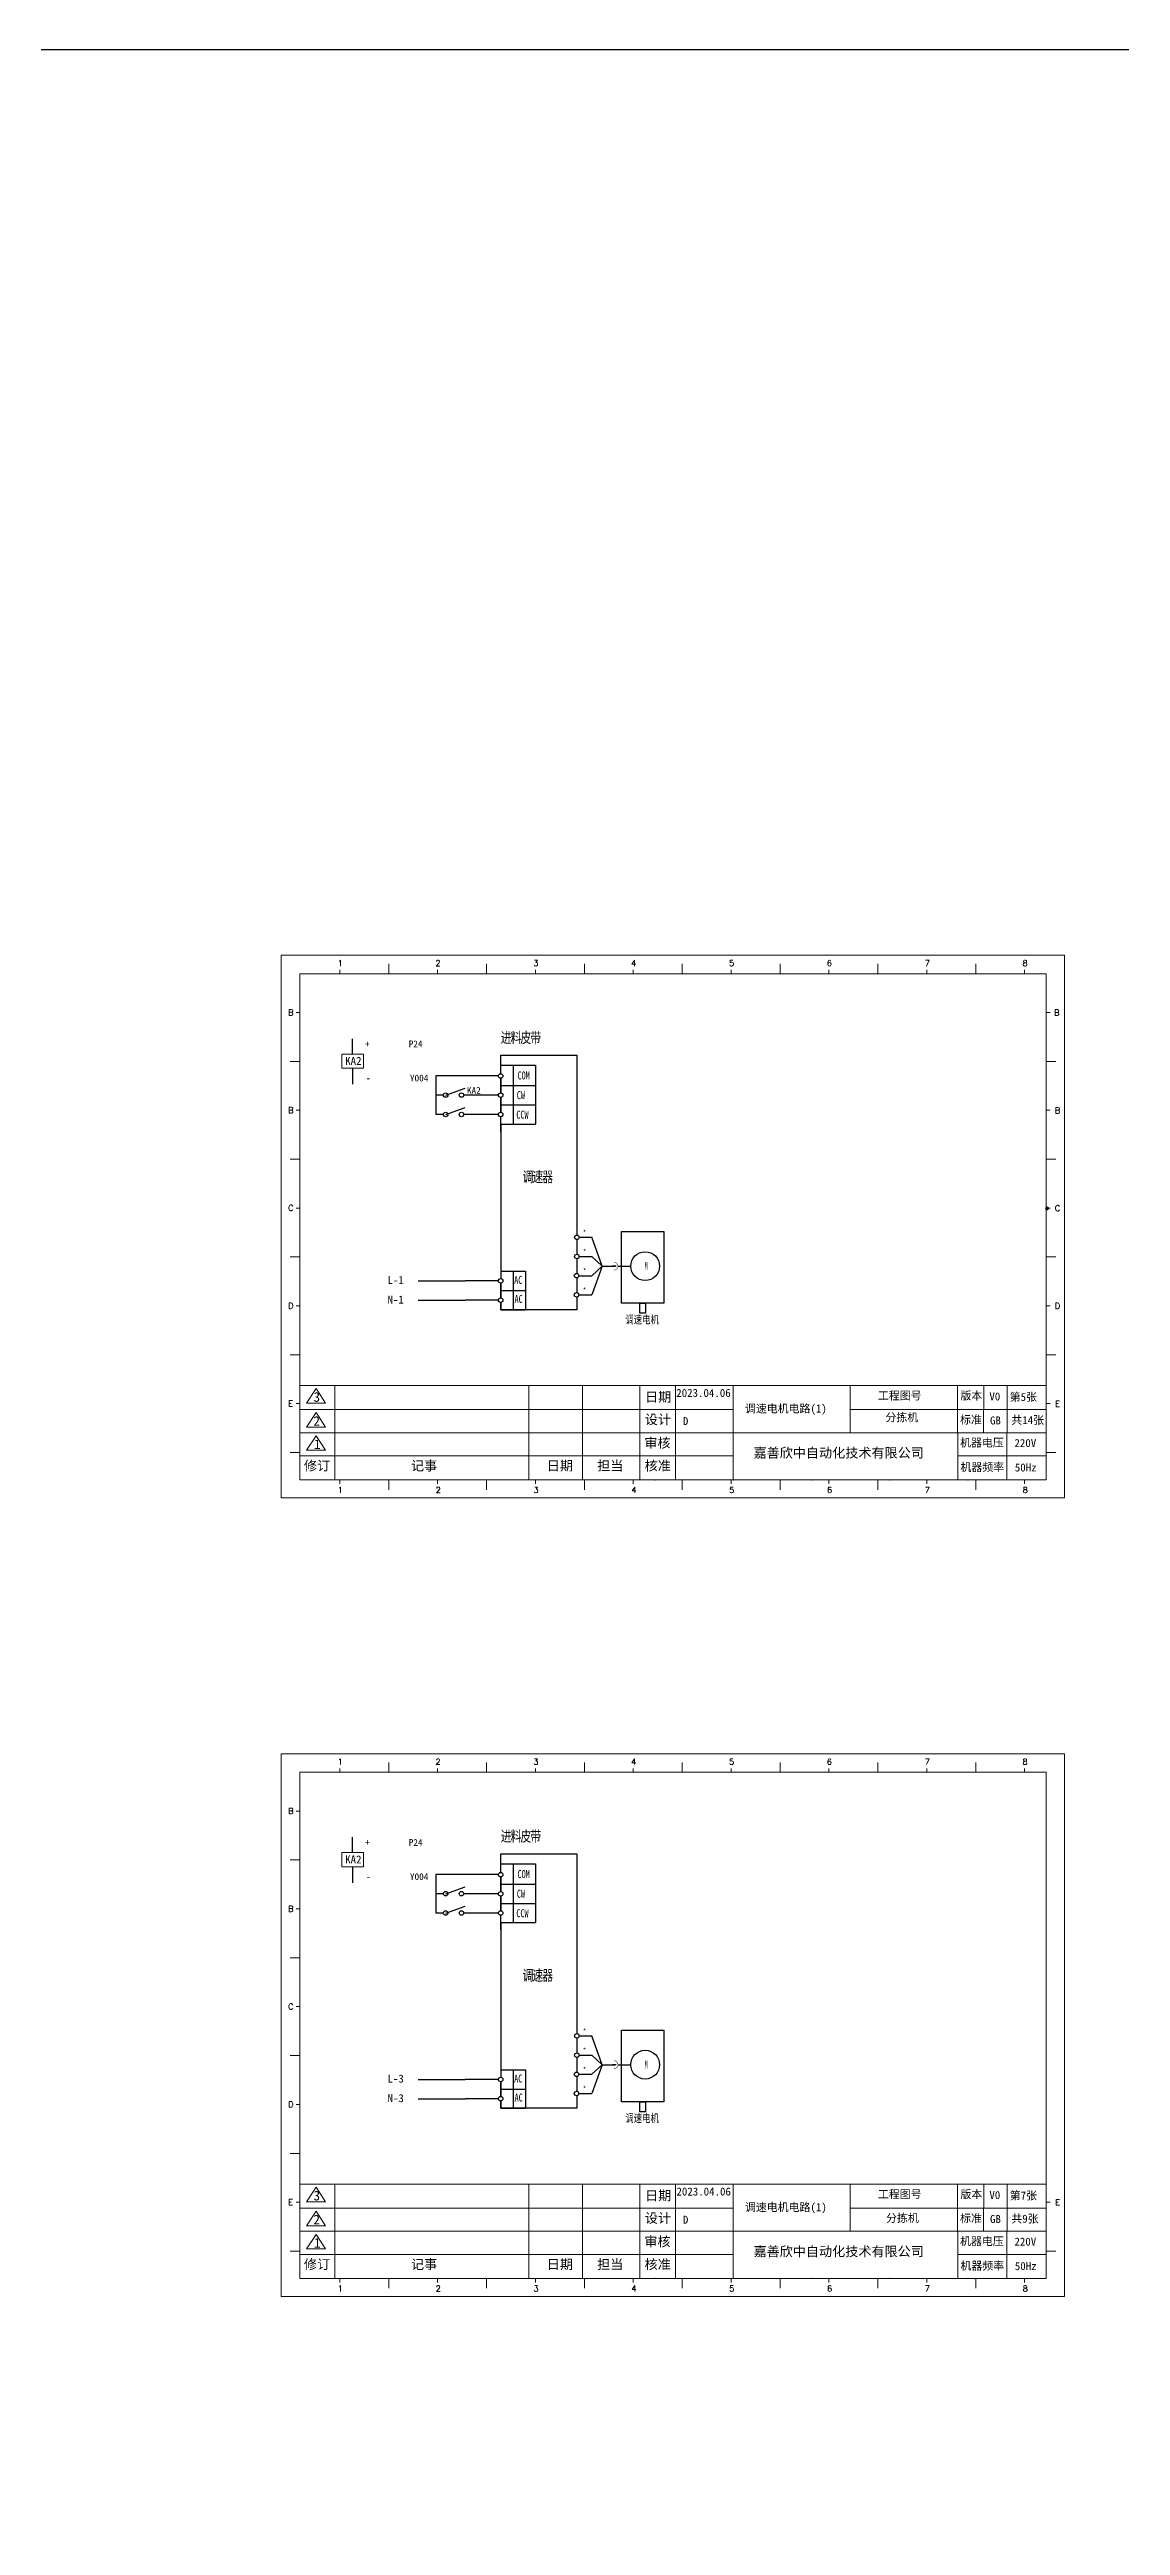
# Model space of a CAD drawing. Header units: millimetres. Extents: x 40430 to 48442, y -3636 to 4180.
# Drawn here: x 45593 to 46396, y 2323 to 4180 of the extents above; entities that cross this region are included whole.
import ezdxf
from ezdxf.enums import TextEntityAlignment as Align

# ---------------------------------------------------------------- set-up
doc = ezdxf.new("R2010")
doc.units = ezdxf.units.MM
for name, color, linetype in [('ABDE_DENG', 4, 'Continuous'), ('ABDE_LIN', 1, 'Continuous'), ('WORD', 102, 'Continuous'), ('文本', 6, 'Continuous')]:
    doc.layers.add(name, color=color, linetype=linetype)
doc.styles.add('3.0Rockwell', font='ROCK.TTF', dxfattribs={"width": 0.75, "height": 3})
doc.styles.add('5.0宋体', font='', dxfattribs={"width": 0.75, "height": 5})
doc.styles.add('5.0罗马', font='times.ttf', dxfattribs={"width": 0.5, "height": 5})
doc.styles.add('SIMPLEX', font='SIMPLEX')
doc.styles.get("Standard").update_dxf_attribs({"font": ''})
doc.styles.add('SYS', font='romans.shx', dxfattribs={"width": 0.7})
doc.styles.get('5.0宋体').set_extended_font_data('SimSun')
doc.styles.get('Standard').set_extended_font_data('SimSun')

# ---------------------------------------------------------------- blocks, each defined once
blk = doc.blocks.new('S_110')
at = {"color": 3, "linetype": 'Continuous', "const_width": 0.3}
blk.add_lwpolyline([(-2.5, -2.5, -1), (2.5, -2.5, -1)], format="xyb", dxfattribs=at)
at = {"color": 3, "linetype": 'Continuous'}
blk.add_lwpolyline([(0, 0), (0, 2.733000000000174)], dxfattribs=at)
for points, const_width in [([(0, -3.557877853301761), (0, -1.057877853301761)], 0.9), ([(0, -5.233000000000174), (0, -2.5)], 0.3)]:
    blk.add_lwpolyline(points, dxfattribs=dict(at, const_width=const_width))
at = {"style": 'SYS', "width": 0.7, "flags": 1}
for tag in ['XYVALUE', 'VALUE']:
    blk.add_attdef(tag, text='', height=0.02, dxfattribs=at).set_placement((0.1149999999997817, 5.733000000000174), align=Align.MIDDLE)
blk = doc.blocks.new('插头和插座')
at = {"layer": 'ABDE_DENG', "linetype": 'Continuous', "rotation": 90}
blk.add_blockref('S_110', (-5.233000000000174, 0), dxfattribs=at)

msp = doc.modelspace()

# ---------------------------------------------------------------- hatches: boundary and pattern name
at = {"lineweight": 9}
h = msp.add_hatch(color=0, dxfattribs=at)
edge = h.paths.add_edge_path()
edge.add_arc((46341.01080423787, 3311.215543618936), 1.452196236659802, 0, 360)

# ---------------------------------------------------------------- linework, layer by layer
at = {"color": 0, "lineweight": 9}
for p, q in [((45847.50687039174, 3487.216549565968), (45847.50687039174, 3494.55033386503)), ((45920.84471338237, 3487.216549565968), (45920.84471338237, 3494.55033386503)), ((45994.18255637298, 3487.216549565968), (45994.18255637298, 3494.55033386503)), ((46067.52039936361, 3487.216549565968), (46067.52039936361, 3494.55033386503)), ((46140.85824235424, 3487.216549565968), (46140.85824235424, 3494.55033386503)), ((46214.19608534487, 3487.216549565968), (46214.19608534487, 3494.55033386503)), ((46287.5339283355, 3487.216549565968), (46287.5339283355, 3494.55033386503)), ((46340.33717528875, 3487.216549565968), (45780.97522493318, 3487.216549565968)), ((45780.97522493318, 3487.216549565968), (45780.97522493318, 3107.603069124772)), ((45810.83794889643, 3487.216549565968), (45810.83794889643, 3490.150063285597)), ((45884.17579188706, 3487.216549565968), (45884.17579188706, 3490.150063285597)), ((45957.51363487767, 3487.216549565968), (45957.51363487767, 3490.150063285597)), ((46030.85147786829, 3487.216549565968), (46030.85147786829, 3490.150063285597)), ((46104.18932085892, 3487.216549565968), (46104.18932085892, 3490.150063285597)), ((46177.52716384955, 3487.216549565968), (46177.52716384955, 3490.150063285597)), ((46250.86500684018, 3487.216549565968), (46250.86500684018, 3490.150063285597)), ((46324.20284983081, 3487.216549565968), (46324.20284983081, 3490.150063285597)), ((46340.33717528875, 3107.603069124772), (46340.33717528875, 3487.216549565968)), ((46340.33717528875, 3107.603069124772), (46340.33717528875, 3487.216549565967)), ((45780.97522493318, 3458.143291051369), (45778.04171121356, 3458.143291051369)), ((46340.33717528875, 3458.143291051369), (46343.27068900838, 3458.143291051369)), ((45780.97522493318, 3421.474369556055), (45773.64144063411, 3421.474369556055)), ((46340.33717528875, 3421.474369556054), (46347.67095958782, 3421.474369556054)), ((45780.97522493318, 3384.80544806074), (45778.04171121356, 3384.80544806074)), ((46340.33717528875, 3384.805448060739), (46343.27068900838, 3384.805448060739)), ((45780.97522493318, 3348.136526565426), (45773.64144063411, 3348.136526565426)), ((46340.33717528875, 3348.136526565426), (46347.67095958782, 3348.136526565426)), ((45780.97522493318, 3311.467605070112), (45778.04171121356, 3311.467605070112)), ((46340.33717528875, 3311.467605070111), (46343.27068900838, 3311.467605070111)), ((46340.33717528875, 3195.432207857457), (46340.33717528875, 3311.467605070111)), ((45780.97522493318, 3274.798683574797), (45773.64144063411, 3274.798683574797)), ((46340.33717528875, 3274.798683574796), (46347.67095958782, 3274.798683574796)), ((45780.97522493318, 3238.129762079488), (45778.04171121356, 3238.129762079488)), ((46340.33717528875, 3238.129762079487), (46343.27068900838, 3238.129762079487)), ((46340.33840715255, 3223.835833118879), (46340.33840715255, 3226.410417767916)), ((45780.97522493318, 3201.460840584173), (45773.64144063411, 3201.460840584173)), ((46340.33717528875, 3201.460840584173), (46347.67095958782, 3201.460840584173)), ((46340.33840715254, 3196.407479840382), (46340.33840715254, 3178.447468452046)), ((46340.33840715255, 3196.407479840382), (46340.33840715255, 3178.447468452046)), ((45793.02638925034, 3176.034441969809), (45785.92072615292, 3165.196395883272)), ((45793.02638925034, 3176.034441969809), (45800.13205234776, 3165.196395883272)), ((45807.23618802844, 3178.417815830986), (45807.23618802844, 3107.603069124772)), ((45952.62891838468, 3178.417815830986), (45952.62891838468, 3107.603069124772)), ((45992.79152484629, 3178.417815830986), (45992.79152484629, 3107.603069124772)), ((46035.80859555975, 3178.417815830986), (46035.80859555975, 3107.61781583105)), ((46035.80859555975, 3178.416531904625), (46340.33717528875, 3178.403069124707)), ((46062.43383657021, 3178.403069124707), (46062.43383657021, 3107.603069124771)), ((46105.73717528897, 3178.403069124707), (46105.73717528897, 3107.603069124772)), ((46193.44499679642, 3178.48799616413), (46193.44499679642, 3142.940653901542)), ((46273.84969953322, 3178.48799616413), (46274.0714957294, 3107.634018809621)), ((46293.51978032503, 3178.365053564037), (46293.48164980536, 3142.987755786541)), ((46311.08977237974, 3178.48799616413), (46310.80889497179, 3107.611055735592)), ((45780.97522493318, 3164.791919088858), (45778.04171121356, 3164.791919088858)), ((46062.06955865501, 3160.413488498004), (45780.97522493318, 3160.406115144865)), ((45793.02593294645, 3158.022741271719), (45785.92026984903, 3147.184695185182)), ((45800.13205234776, 3165.196395883272), (45785.92072615292, 3165.196395883272)), ((45793.02593294645, 3158.022741271719), (45800.13159604387, 3147.184695185182)), ((46035.80859555975, 3160.413488498004), (46105.73717528897, 3160.403069124725)), ((46273.90631128849, 3160.403069124725), (46193.44499679642, 3160.403069124725)), ((46273.84969953322, 3160.403069124725), (46340.33717528875, 3160.403069124725)), ((46340.33717528875, 3164.791919088864), (46343.27068900837, 3164.791919088864)), ((46340.33717528875, 3164.791919088864), (46343.27068900838, 3164.791919088864)), ((46062.06955865501, 3143.017815831018), (45780.97522493318, 3143.010442477879)), ((45800.13159604387, 3147.184695185182), (45785.92026984903, 3147.184695185182)), ((45793.02638925034, 3140.627068616702), (45785.92072615292, 3129.789022530164)), ((45793.02638925034, 3140.627068616702), (45800.13205234776, 3129.789022530164)), ((46035.80859555975, 3143.01348849802), (46105.73717528897, 3143.00306912474)), ((46105.73717528897, 3143.00306912474), (46340.33717528875, 3143.003069124741)), ((45780.97522493318, 3128.122997593549), (45773.64144063411, 3128.122997593549)), ((46035.80859555975, 3125.613507223175), (45780.97522493318, 3125.613507223175)), ((45800.13205234776, 3129.789022530164), (45785.92072615292, 3129.789022530164)), ((46035.80859555975, 3125.613507223175), (46105.71778209975, 3125.603090739483)), ((46274.13182129721, 3125.603069124756), (46340.33717528875, 3125.603069124757)), ((46340.33717528875, 3128.122997593549), (46347.67095958782, 3128.122997593549)), ((46340.33717528875, 3128.122997593549), (46347.67095958782, 3128.122997593549)), ((45780.97522493318, 3107.603069124772), (46340.33717528875, 3107.603069124772)), ((45810.83794889643, 3107.603069124772), (45810.83794889643, 3104.669555405143)), ((45847.50687039174, 3107.603069124772), (45847.50687039174, 3100.269284825704)), ((45884.17579188706, 3107.603069124772), (45884.17579188706, 3104.669555405143)), ((45920.84471338237, 3107.603069124772), (45920.84471338237, 3100.269284825704)), ((45957.51363487767, 3107.603069124772), (45957.51363487767, 3104.669555405143)), ((45994.182556373, 3107.603069124772), (45994.182556373, 3100.269284825704)), ((46030.85147786829, 3107.603069124772), (46030.85147786829, 3104.669555405143)), ((46067.52039936361, 3107.603069124772), (46067.52039936361, 3100.269284825704)), ((46104.18932085892, 3107.603069124772), (46104.18932085892, 3104.669555405143)), ((46140.85824235424, 3107.603069124772), (46140.85824235424, 3100.269284825704)), ((46177.52716384955, 3107.603069124772), (46177.52716384955, 3104.669555405143)), ((46214.19608534487, 3107.603069124772), (46214.19608534487, 3100.269284825704)), ((46250.86500684018, 3107.603069124772), (46250.86500684018, 3104.669555405143)), ((46287.5339283355, 3107.603069124772), (46287.5339283355, 3100.269284825704)), ((46324.20284983081, 3107.603069124772), (46324.20284983081, 3104.669555405143)), ((46340.33717528875, 2888.323013918978), (45780.97522493318, 2888.323013918978)), ((45780.97522493318, 2888.323013918978), (45780.97522493318, 2508.709533477781)), ((45810.83794889643, 2888.323013918978), (45810.83794889643, 2891.256527638607)), ((45847.50687039174, 2888.323013918978), (45847.50687039174, 2895.65679821804)), ((45884.17579188706, 2888.323013918978), (45884.17579188706, 2891.256527638607)), ((45920.84471338237, 2888.323013918978), (45920.84471338237, 2895.65679821804)), ((45957.51363487767, 2888.323013918978), (45957.51363487767, 2891.256527638607)), ((45994.18255637298, 2888.323013918978), (45994.18255637298, 2895.65679821804)), ((46030.85147786829, 2888.323013918978), (46030.85147786829, 2891.256527638607)), ((46067.52039936361, 2888.323013918978), (46067.52039936361, 2895.65679821804)), ((46104.18932085892, 2888.323013918978), (46104.18932085892, 2891.256527638607)), ((46140.85824235424, 2888.323013918978), (46140.85824235424, 2895.65679821804)), ((46177.52716384955, 2888.323013918978), (46177.52716384955, 2891.256527638607)), ((46214.19608534487, 2888.323013918978), (46214.19608534487, 2895.65679821804)), ((46250.86500684018, 2888.323013918978), (46250.86500684018, 2891.256527638607)), ((46287.5339283355, 2888.323013918978), (46287.5339283355, 2895.65679821804)), ((46324.20284983081, 2888.323013918978), (46324.20284983081, 2891.256527638607)), ((46340.33717528875, 2508.709533477781), (46340.33717528875, 2888.323013918978)), ((45780.97522493318, 2859.249755404378), (45778.04171121356, 2859.249755404378)), ((45780.97522493318, 2822.580833909064), (45773.64144063411, 2822.580833909064)), ((45780.97522493318, 2785.91191241375), (45778.04171121356, 2785.91191241375)), ((45780.97522493318, 2749.242990918436), (45773.64144063411, 2749.242990918436)), ((45780.97522493318, 2712.574069423122), (45778.04171121356, 2712.574069423122)), ((45780.97522493318, 2675.905147927807), (45773.64144063411, 2675.905147927807)), ((45780.97522493318, 2639.236226432497), (45778.04171121356, 2639.236226432497)), ((45780.97522493318, 2602.567304937183), (45773.64144063411, 2602.567304937183)), ((46340.33840715254, 2597.513944193392), (46340.33840715254, 2579.553932805056)), ((45780.97522493318, 2565.898383441868), (45778.04171121356, 2565.898383441868)), ((45793.02638925034, 2577.140906322819), (45785.92072615292, 2566.302860236282)), ((45800.13205234776, 2566.302860236282), (45785.92072615292, 2566.302860236282)), ((45793.02638925034, 2577.140906322819), (45800.13205234776, 2566.302860236282)), ((45807.23618802844, 2579.524280183995), (45807.23618802844, 2508.709533477781)), ((45952.62891838468, 2579.524280183995), (45952.62891838468, 2508.709533477781)), ((45992.79152484629, 2579.524280183995), (45992.79152484629, 2508.709533477781)), ((46035.80859555975, 2579.524280183995), (46035.80859555975, 2508.72428018406)), ((46035.80859555975, 2579.522996257635), (46340.33717528875, 2579.509533477717)), ((46062.43383657021, 2579.509533477717), (46062.43383657021, 2508.709533477781)), ((46105.73717528897, 2579.509533477717), (46105.73717528897, 2508.709533477781)), ((46193.44499679642, 2579.594460517139), (46193.44499679642, 2544.047118254552)), ((46273.84969953322, 2579.594460517139), (46274.0714957294, 2508.74048316263)), ((46293.51978032503, 2579.471517917047), (46293.48164980536, 2544.094220139551)), ((46311.08977237974, 2579.594460517139), (46310.80889497179, 2508.717520088602)), ((46340.33717528875, 2565.898383441874), (46343.27068900837, 2565.898383441874)), ((46062.06955865501, 2561.519952851014), (45780.97522493318, 2561.512579497875)), ((46062.06955865501, 2544.124280184028), (45780.97522493318, 2544.116906830889)), ((45793.02593294645, 2559.129205624729), (45785.92026984903, 2548.291159538192)), ((45800.13159604387, 2548.291159538192), (45785.92026984903, 2548.291159538192)), ((45793.02593294645, 2559.129205624729), (45800.13159604387, 2548.291159538192)), ((46035.80859555975, 2561.519952851014), (46105.73717528897, 2561.509533477735)), ((46035.80859555975, 2544.11995285103), (46105.73717528897, 2544.10953347775)), ((46105.73717528897, 2544.10953347775), (46340.33717528875, 2544.109533477751)), ((46273.90631128849, 2561.509533477735), (46193.44499679642, 2561.509533477735)), ((46273.84969953322, 2561.509533477735), (46340.33717528875, 2561.509533477735)), ((45780.97522493318, 2529.229461946559), (45773.64144063411, 2529.229461946559)), ((46035.80859555975, 2526.719971576184), (45780.97522493318, 2526.719971576184)), ((45793.02638925034, 2541.733532969712), (45785.92072615292, 2530.895486883174)), ((45800.13205234776, 2530.895486883174), (45785.92072615292, 2530.895486883174)), ((45793.02638925034, 2541.733532969712), (45800.13205234776, 2530.895486883174)), ((46035.80859555975, 2526.719971576184), (46105.71778209975, 2526.709555092493)), ((46274.13182129721, 2526.709533477765), (46340.33717528875, 2526.709533477766)), ((46340.33717528875, 2529.229461946559), (46347.67095958782, 2529.229461946559)), ((45780.97522493318, 2508.709533477781), (46340.33717528875, 2508.709533477781)), ((45810.83794889643, 2508.709533477781), (45810.83794889643, 2505.776019758152)), ((45847.50687039174, 2508.709533477781), (45847.50687039174, 2501.375749178714)), ((45884.17579188706, 2508.709533477781), (45884.17579188706, 2505.776019758152)), ((45920.84471338237, 2508.709533477781), (45920.84471338237, 2501.375749178714)), ((45957.51363487767, 2508.709533477781), (45957.51363487767, 2505.776019758152)), ((45994.182556373, 2508.709533477781), (45994.182556373, 2501.375749178714)), ((46030.85147786829, 2508.709533477781), (46030.85147786829, 2505.776019758152)), ((46067.52039936361, 2508.709533477781), (46067.52039936361, 2501.375749178714)), ((46104.18932085892, 2508.709533477781), (46104.18932085892, 2505.776019758152)), ((46140.85824235424, 2508.709533477781), (46140.85824235424, 2501.375749178714)), ((46177.52716384955, 2508.709533477781), (46177.52716384955, 2505.776019758152)), ((46214.19608534487, 2508.709533477781), (46214.19608534487, 2501.375749178714)), ((46250.86500684018, 2508.709533477781), (46250.86500684018, 2505.776019758152)), ((46287.5339283355, 2508.709533477781), (46287.5339283355, 2501.375749178714)), ((46324.20284983081, 2508.709533477781), (46324.20284983081, 2505.776019758152))]:
    msp.add_line(p, q, dxfattribs=at)
at = {"linetype": 'ByBlock', "lineweight": -2}
for p, q in [((45820.42747208583, 3426.964966773514), (45820.42747208583, 3438.454341145349)), ((45820.42747208583, 3416.396363522366), (45820.42747208583, 3404.428130441374)), ((45882.82850669287, 3410.577251662359), (45882.82850669288, 3381.672913636157)), ((45890.23180310157, 3396.17725166236), (45904.82152577333, 3401.387774070167)), ((45888.55267663798, 3396.17725166236), (45882.82850669287, 3396.17725166236)), ((45888.55267663799, 3381.672913636157), (45882.82850669288, 3381.672913636157)), ((45890.23180310158, 3381.672913636157), (45904.82152577334, 3386.883436043965)), ((45869.49494814116, 3256.83699440782), (45904.74703810365, 3256.836994407829)), ((45869.49491949673, 3242.437005103524), (45904.74700945923, 3242.437005103533)), ((45820.42747208583, 2828.071431126524), (45820.42747208583, 2839.560805498359)), ((45820.42747208583, 2817.502827875376), (45820.42747208583, 2805.534594794384)), ((45882.82850669287, 2811.683716015369), (45882.82850669288, 2782.779377989167)), ((45888.55267663798, 2797.283716015369), (45882.82850669287, 2797.283716015369)), ((45890.23180310157, 2797.283716015369), (45904.82152577333, 2802.494238423177)), ((45890.23180310158, 2782.779377989167), (45904.82152577334, 2787.989900396975)), ((45888.55267663799, 2782.779377989167), (45882.82850669288, 2782.779377989167)), ((45869.49494814116, 2657.94345876083), (45904.74703810365, 2657.943458760839)), ((45869.49491949673, 2643.543469456534), (45904.74700945923, 2643.543469456543))]:
    msp.add_line(p, q, dxfattribs=at)
at = {"color": 7, "ltscale": 0.1}
for p, q in [((45931.45173953545, 3418.496290867231), (45940.74373330476, 3418.496290867231)), ((45940.74368823931, 3418.496275934697), (45957.58479588313, 3418.496275934697)), ((45957.58479588313, 3418.496275934697), (45957.58479588312, 3374.472913636158)), ((45931.45173953545, 3403.272913636158), (45957.58479588314, 3403.272913636158)), ((45931.45173953545, 3388.872913636158), (45957.58479588313, 3388.87291363616)), ((45931.45173953545, 3374.472913636158), (45931.45173953545, 3258.516120871418)), ((45931.45173953545, 3374.472913636158), (45957.58479588313, 3374.472913636158)), ((45929.77261307185, 3256.836994407829), (45904.74703810365, 3256.836994407829)), ((45931.45173953545, 3264.03699440783), (45950.03572707406, 3264.036994407834)), ((45931.45173953545, 3255.157867944241), (45931.45173953545, 3244.00017903927)), ((45931.45173953545, 3249.63699440783), (45950.03572707406, 3249.636994407832)), ((45940.74373330476, 3264.036994407832), (45940.74373330476, 3235.236994407827)), ((45950.03572707406, 3264.03699440783), (45950.03572707406, 3235.236994407832)), ((45929.77261307185, 3242.43699440783), (45904.74703810365, 3242.43699440783)), ((45931.45173953545, 3240.757867944241), (45931.45173953545, 3235.23699440783)), ((45931.45173953545, 3235.23699440783), (45950.03572707406, 3235.236994407832)), ((45931.45173953545, 2819.60275522024), (45940.74373330476, 2819.60275522024)), ((45931.45173953545, 2804.379377989168), (45957.58479588314, 2804.379377989168)), ((45940.74368823931, 2819.602740287707), (45957.58479588313, 2819.602740287707)), ((45957.58479588313, 2819.602740287707), (45957.58479588312, 2775.579377989167)), ((45931.45173953545, 2789.979377989168), (45957.58479588313, 2789.97937798917)), ((45931.45173953545, 2775.579377989167), (45931.45173953545, 2659.622585224428)), ((45931.45173953545, 2775.579377989167), (45957.58479588313, 2775.579377989167)), ((45929.77261307185, 2657.943458760839), (45904.74703810365, 2657.943458760839)), ((45931.45173953545, 2665.14345876084), (45950.03572707406, 2665.143458760844)), ((45931.45173953545, 2656.264332297251), (45931.45173953545, 2645.10664339228)), ((45940.74373330476, 2665.143458760842), (45940.74373330476, 2636.343458760837)), ((45950.03572707406, 2665.14345876084), (45950.03572707406, 2636.343458760842)), ((45929.77261307185, 2643.54345876084), (45904.74703810365, 2643.54345876084)), ((45931.45173953545, 2650.74345876084), (45950.03572707406, 2650.743458760842)), ((45931.45173953545, 2641.864332297251), (45931.45173953545, 2636.34345876084)), ((45931.45173953545, 2636.34345876084), (45950.03572707406, 2636.343458760842))]:
    msp.add_line(p, q, dxfattribs=at)
for p, q in [((45929.77585789971, 3410.577251662359), (45882.82850669287, 3410.577251662359)), ((45931.45173953545, 3408.79378717257), (45931.45173953545, 3397.752040099747)), ((45929.77585789971, 3396.17725166236), (45903.70727592442, 3396.17725166236)), ((45929.77261307186, 3381.672913636157), (45903.71913137483, 3381.672913636157)), ((45931.45173953545, 3394.39378717257), (45931.45173953545, 3383.352040099748)), ((45988.56854258836, 3302.257022323279), (45988.56854258836, 3291.215275250455)), ((45988.56854258836, 3287.857022323278), (45988.56854258836, 3276.815275250456)), ((45990.24766905194, 3289.536148786866), (45999.83721636802, 3289.536148786866)), ((46007.4181007361, 3267.927523508531), (45999.83721636802, 3289.536148786866)), ((45990.24766905194, 3275.136148786868), (45999.83721636802, 3275.136148786868)), ((45999.83721636802, 3275.136148786868), (46007.4181007361, 3267.927523508531)), ((45990.24766905194, 3260.736148786868), (45999.83721636802, 3260.736148786868)), ((46007.4181007361, 3267.927523508531), (45999.83721636802, 3260.736148786868)), ((46007.4181007361, 3267.927523508531), (45999.83721636802, 3246.336148786871)), ((46007.4181007361, 3267.927523508531), (46017.31396987427, 3267.927523508531)), ((46022.60383937509, 3267.927523508531), (46028.94688720194, 3267.927523508531)), ((45990.24766905194, 3246.336148786871), (45999.83721636802, 3246.336148786871)), ((45929.77585789971, 2811.683716015369), (45882.82850669287, 2811.683716015369)), ((45931.45173953545, 2809.90025152558), (45931.45173953545, 2798.858504452757)), ((45929.77585789971, 2797.283716015369), (45903.70727592442, 2797.283716015369)), ((45931.45173953545, 2795.50025152558), (45931.45173953545, 2784.458504452758)), ((45929.77261307186, 2782.779377989167), (45903.71913137483, 2782.779377989167)), ((45988.56854258836, 2703.363486676289), (45988.56854258836, 2692.321739603465)), ((45988.56854258836, 2688.963486676288), (45988.56854258836, 2677.921739603466)), ((45990.24766905194, 2690.642613139876), (45999.83721636802, 2690.642613139876)), ((45990.24766905194, 2676.242613139878), (45999.83721636802, 2676.242613139878)), ((46007.4181007361, 2669.03398786154), (45999.83721636802, 2690.642613139876)), ((45999.83721636802, 2676.242613139878), (46007.4181007361, 2669.03398786154)), ((45990.24766905194, 2661.842613139878), (45999.83721636802, 2661.842613139878)), ((46007.4181007361, 2669.03398786154), (45999.83721636802, 2661.842613139878)), ((46007.4181007361, 2669.03398786154), (45999.83721636802, 2647.44261313988)), ((46007.4181007361, 2669.03398786154), (46017.31396987427, 2669.03398786154)), ((46022.60383937509, 2669.03398786154), (46028.94688720194, 2669.03398786154)), ((45990.24766905194, 2647.44261313988), (45999.83721636802, 2647.44261313988))]:
    msp.add_line(p, q)
at = {"linetype": 'ByBlock', "lineweight": -2}
msp.add_lwpolyline([(40429.87575981914, 4180.283244282724), (48442.42802536897, 4180.283244282724), (48442.42802536897, -3635.86729580594), (40429.87575981914, -3635.86729580594)], close=True, dxfattribs=at)
at = {"color": 0, "lineweight": 9}
for points in [[(45766.83025160007, 3094.083713643962), (46354.1265043773, 3094.083713643962), (46354.1265043773, 3501.132545848869), (45766.83025160007, 3501.132545848869)], [(45812.36454435308, 3426.964966773514), (45828.49039981858, 3426.964966773514), (45828.49039981858, 3416.396363522366), (45812.36454435308, 3416.396363522366)], [(46035.80859555975, 3178.417815830986), (45780.97522493318, 3178.417815830986), (45780.97522493318, 3107.603069124772), (46035.80859555975, 3107.603069124772)], [(45766.83025160007, 2495.190177996972), (46354.1265043773, 2495.190177996972), (46354.1265043773, 2902.239010201879), (45766.83025160007, 2902.239010201879)], [(45812.36454435308, 2828.071431126524), (45828.49039981858, 2828.071431126524), (45828.49039981858, 2817.502827875376), (45812.36454435308, 2817.502827875376)], [(46035.80859555975, 2579.524280183995), (45780.97522493318, 2579.524280183995), (45780.97522493318, 2508.709533477781), (46035.80859555975, 2508.709533477781)]]:
    msp.add_lwpolyline(points, close=True, dxfattribs=at)
for points in [[(45931.45173953545, 3412.152040099745), (45931.45173953545, 3426.059325118731), (45988.56854258836, 3426.059325118731), (45988.56854258836, 3405.907327380954)], [(45931.45173953545, 3412.152040099745), (45931.45173953545, 3418.496290867231), (45940.74373330476, 3418.496290867231), (45940.74373330476, 3374.472913636158)], [(45931.45173953545, 3397.752040099747), (45931.45173953545, 3408.793787172568)], [(45988.56854258836, 3405.907327380954), (45988.56854258836, 3291.215275250454)], [(45931.45173953545, 3383.352040099748), (45931.45173953545, 3394.39378717257)], [(45931.45173953545, 3368.952040099747), (45931.45173953545, 3379.993787172571)], [(45988.56854258836, 3302.257022323276), (45988.56854258836, 3291.215275250455)], [(45988.56854258836, 3287.857022323278), (45988.56854258836, 3276.815275250456)], [(45988.56854258836, 3287.857022323277), (45988.56854258836, 3276.815275250455)], [(45988.56854258836, 3273.457022323279), (45988.56854258836, 3262.398024693785)], [(45988.56854258836, 3273.457022323278), (45988.56854258836, 3262.398024693784)], [(45931.45173953545, 3244.116120871419), (45931.45173953545, 3255.157867944243)], [(45988.56854258836, 3259.074272879949), (45988.56854258836, 3247.998024693785)], [(45988.56854258836, 3259.074272879948), (45988.56854258836, 3250.328464694882)], [(45931.45173953545, 3244.00017903927), (45931.45173953545, 3248.280435978074)], [(45988.56851752306, 3244.67426925926), (45988.56845071749, 3235.23699440783), (45931.45173953545, 3235.23699440783), (45931.45173953545, 3240.757867944241)], [(45988.56854258836, 3248.215113500386), (45988.5685410516, 3247.998024915779)], [(45931.45173953545, 2813.258504452755), (45931.45173953545, 2827.165789471741), (45988.56854258836, 2827.165789471741), (45988.56854258836, 2807.013791733964)], [(45931.45173953545, 2813.258504452755), (45931.45173953545, 2819.60275522024), (45940.74373330476, 2819.60275522024), (45940.74373330476, 2775.579377989167)], [(45931.45173953545, 2798.858504452757), (45931.45173953545, 2809.900251525578)], [(45988.56854258836, 2807.013791733964), (45988.56854258836, 2692.321739603464)], [(45931.45173953545, 2784.458504452758), (45931.45173953545, 2795.50025152558)], [(45931.45173953545, 2770.058504452757), (45931.45173953545, 2781.10025152558)], [(45988.56854258836, 2703.363486676286), (45988.56854258836, 2692.321739603465)], [(45988.56854258836, 2688.963486676288), (45988.56854258836, 2677.921739603466)], [(45988.56854258836, 2688.963486676287), (45988.56854258836, 2677.921739603465)], [(45988.56854258836, 2674.563486676288), (45988.56854258836, 2663.504489046795)], [(45988.56854258836, 2674.563486676288), (45988.56854258836, 2663.504489046794)], [(45931.45173953545, 2645.222585224429), (45931.45173953545, 2656.264332297253)], [(45988.56854258836, 2660.180737232959), (45988.56854258836, 2649.104489046795)], [(45988.56854258836, 2660.180737232958), (45988.56854258836, 2651.434929047892)], [(45931.45173953545, 2645.10664339228), (45931.45173953545, 2649.386900331084)], [(45988.56851752306, 2645.78073361227), (45988.56845071749, 2636.34345876084), (45931.45173953545, 2636.34345876084), (45931.45173953545, 2641.864332297251)], [(45988.56854258836, 2649.321577853396), (45988.5685410516, 2649.104489268789)]]:
    msp.add_lwpolyline(points)
at = {"ltscale": 0.05}
for points in [[(45931.45173953545, 3408.79378717257), (45931.45173953545, 3397.752040099747)], [(45931.45173953545, 3394.39378717257), (45931.45173953545, 3383.352040099748)], [(45988.56854258836, 3302.257022323279), (45988.56854258836, 3291.215275250455)], [(45988.56854258836, 3287.857022323278), (45988.56854258836, 3276.815275250456)], [(45931.45173953545, 2809.90025152558), (45931.45173953545, 2798.858504452757)], [(45931.45173953545, 2795.50025152558), (45931.45173953545, 2784.458504452758)], [(45988.56854258836, 2703.363486676289), (45988.56854258836, 2692.321739603465)], [(45988.56854258836, 2688.963486676288), (45988.56854258836, 2677.921739603466)]]:
    msp.add_lwpolyline(points, dxfattribs=at)
for points in [[(46022.11385456067, 3293.809986723916), (46053.66134007364, 3293.809986723916), (46053.66134007364, 3240.171685947167), (46022.11385456067, 3240.171685947167)], [(46022.11385456067, 2694.916451076926), (46053.66134007364, 2694.916451076926), (46053.66134007364, 2641.278150300177), (46022.11385456067, 2641.278150300177)]]:
    msp.add_lwpolyline(points, close=True)
at = {"lineweight": 25, "ltscale": 0.1}
for points in [[(46035.80055300337, 3240.171685947167), (46039.97464163093, 3240.171685947167), (46039.97464163093, 3232.555363152526), (46035.80055300337, 3232.555363152526)], [(46035.80055300337, 2641.278150300177), (46039.97464163093, 2641.278150300177), (46039.97464163093, 2633.661827505536), (46035.80055300337, 2633.661827505536)]]:
    msp.add_lwpolyline(points, close=True, dxfattribs=at)
at = {"ltscale": 0.05}
for centre in [(45931.45173953545, 3410.472913636158), (45890.23180310157, 3396.17725166236), (45890.23180310158, 3381.672913636157), (45902.02814946083, 3396.17725166236), (45902.04000491124, 3381.672913636157), (45931.45173953545, 3396.072913636158), (45931.45173953545, 3381.672913636157), (45988.56854258836, 3289.536148786866), (45988.56854258836, 3275.136148786866), (45931.45173953545, 3256.836994407829), (45988.32847145155, 3260.736148786866), (45931.45173953545, 3242.43699440783), (45988.32847145155, 3246.336148786866), (45931.45173953545, 2811.579377989167), (45890.23180310157, 2797.283716015369), (45902.02814946083, 2797.283716015369), (45931.45173953545, 2797.179377989168), (45890.23180310158, 2782.779377989167), (45902.04000491124, 2782.779377989167), (45931.45173953545, 2782.779377989167), (45988.56854258836, 2690.642613139876), (45988.56854258836, 2676.242613139876), (45931.45173953545, 2657.943458760839), (45988.32847145155, 2661.842613139876), (45931.45173953545, 2643.54345876084), (45988.32847145155, 2647.442613139876)]:
    msp.add_circle(centre, 1.679126463588545, dxfattribs=at)
for centre in [(46039.74688720194, 3267.927523508531), (46039.74688720194, 2669.03398786154)]:
    msp.add_circle(centre, 10.79999999999839)
at = {"color": 0, "lineweight": 9}
for p in [(46047.08717528902, 3107.603069124772), (46105.73717528897, 3107.603069124772), (46164.38717528891, 3107.603069124772), (46223.03717528886, 3107.603069124772), (46281.68717528881, 3107.603069124772), (46047.08717528902, 2508.709533477781), (46105.73717528897, 2508.709533477781), (46164.38717528891, 2508.709533477781), (46223.03717528886, 2508.709533477781), (46281.68717528881, 2508.709533477781)]:
    msp.add_point(p, dxfattribs=at)

# ---------------------------------------------------------------- block references
at = {"layer": 'ABDE_LIN', "linetype": 'Continuous', "xscale": 1.200000000004366, "yscale": 1.199999999999818, "zscale": 1.2, "rotation": 180}
for p in [(46013.04463937509, 3267.927523508531), (46013.04463937509, 2669.03398786154)]:
    msp.add_blockref('插头和插座', p, dxfattribs=at)

# ---------------------------------------------------------------- texts
at = {"color": 0, "lineweight": 9, "style": 'SIMPLEX'}
for s, height, p in [('1', 4.400270579437593, (45809.2809184107, 3492.962016325635)), ('2', 4.400270579437593, (45882.61876140133, 3492.962016325635)), ('3', 4.400270579437593, (45955.95660439196, 3492.962016325635)), ('4', 4.400270579437593, (46029.29444738259, 3492.962016325635)), ('5', 4.400270579437593, (46102.63229037319, 3492.962016325635)), ('6', 4.400270579437593, (46175.97013336382, 3492.962016325635)), ('7', 4.400270579437593, (46249.30797635445, 3492.962016325635)), ('8', 4.400270579437593, (46322.64581934508, 3492.962016325635)), ('B', 4.458940853830094, (45772.08854673772, 3455.9803459086)), ('B', 4.458940853830094, (46346.40082495681, 3455.835475045921)), ('B', 4.458940853830094, (45772.08854673772, 3382.642502917975)), ('B', 4.458940853830094, (46346.82548599051, 3382.497632055298)), ('C', 4.458940853830094, (45772.08854673772, 3309.304659927347)), ('C', 4.458940853830094, (46346.82548599051, 3309.159789064668)), ('D', 4.458940853830094, (45772.08854673772, 3235.966816936723)), ('D', 4.458940853830094, (46346.82548599051, 3235.821946074046)), ('E', 4.458940853830094, (45772.08854673772, 3162.628973946094)), ('E', 4.458940853830094, (46347.03781650737, 3162.484103083416)), ('E', 4.458940853830094, (46347.03781650738, 3162.484103083416)), ('1', 4.400270579437593, (45809.41288413388, 3097.835988293314)), ('2', 4.400270579437593, (45882.75072712449, 3097.835988293314)), ('3', 4.400270579437593, (45956.08857011512, 3097.835988293314)), ('4', 4.400270579437593, (46029.42641310575, 3097.835988293314)), ('5', 4.400270579437593, (46102.76425609637, 3097.835988293314)), ('6', 4.400270579437593, (46176.102099087, 3097.835988293314)), ('7', 4.400270579437593, (46249.43994207763, 3097.835988293314)), ('8', 4.400270579437593, (46322.77778506826, 3097.835988293314)), ('1', 4.400270579437593, (45809.2809184107, 2894.068480678645)), ('2', 4.400270579437593, (45882.61876140133, 2894.068480678645)), ('3', 4.400270579437593, (45955.95660439196, 2894.068480678645)), ('4', 4.400270579437593, (46029.29444738259, 2894.068480678645)), ('5', 4.400270579437593, (46102.63229037319, 2894.068480678645)), ('6', 4.400270579437593, (46175.97013336382, 2894.068480678645)), ('7', 4.400270579437593, (46249.30797635445, 2894.068480678645)), ('8', 4.400270579437593, (46322.64581934508, 2894.068480678645)), ('B', 4.458940853830094, (45772.08854673772, 2857.08681026161)), ('B', 4.458940853830094, (45772.08854673772, 2783.748967270985)), ('C', 4.458940853830094, (45772.08854673772, 2710.411124280356)), ('D', 4.458940853830094, (45772.08854673772, 2637.073281289733)), ('E', 4.458940853830094, (45772.08854673772, 2563.735438299104)), ('E', 4.458940853830094, (46347.03781650737, 2563.590567436426)), ('1', 4.400270579437593, (45809.41288413388, 2498.942452646324)), ('2', 4.400270579437593, (45882.75072712449, 2498.942452646324)), ('3', 4.400270579437593, (45956.08857011512, 2498.942452646324)), ('4', 4.400270579437593, (46029.42641310575, 2498.942452646324)), ('5', 4.400270579437593, (46102.76425609637, 2498.942452646324)), ('6', 4.400270579437593, (46176.102099087, 2498.942452646324)), ('7', 4.400270579437593, (46249.43994207763, 2498.942452646324)), ('8', 4.400270579437593, (46322.77778506826, 2498.942452646324))]:
    msp.add_text(s, height=height, dxfattribs=at).set_placement(p)
at = {"lineweight": 9}
note = msp.add_mtext_dynamic_manual_height_columns('\\pi-15.246,l20.328,t20.328;+', width=5.082000000000001, gutter_width=12.5, heights=[5.082000000000001, 0], dxfattribs=dict(at, insert=(45824.59751518832, 3437.128661965435), char_height=5.082000000000001, attachment_point=1))
for column, words in zip(note.columns.linked_columns, ['\\pl20.328,t0,20.328;^IP24']):
    column.text = words
at = {"color": 4, "lineweight": 30, "char_height": 8, "attachment_point": 7, "style": '5.0宋体'}
for s, insert, width in [('\\pt6.667;{\\T0.9;\\C256;进料皮带}', (45931.45157010108, 3434.339577478572), 150.5853492691258), ('\\pt6.667;{\\T0.9;\\C256;调速器}', (45947.77994766487, 3330.056699768004), 28.56219995990432), ('\\pt6.667;{\\T0.9;\\C256;进料皮带}', (45931.45157010108, 2835.446041831582), 150.5853492691258), ('\\pt6.667;{\\T0.9;\\C256;调速器}', (45947.77994766487, 2731.163164121014), 28.56219995990432)]:
    msp.add_mtext(s, dxfattribs=dict(at, insert=insert, width=width))
at = {"color": 0, "lineweight": 9, "attachment_point": 1}
for s, insert, char_height, width in [('KA2', (45814.8614259049, 3424.843151105488), 6, 12.28270072731766), ('3', (45791.14421157179, 3173.363021721276), 7.199999999993452, 80.39999999992688), ('{\\fFangSong_GB2312|b0|i0|c134|p0;设计}', (46039.53327539048, 3156.553545505933), 7.199999999993452, 80.39999999992688), ('日期', (46039.66151255593, 3173.421744856181), 7.199999999993452, 80.39999999992688), ('{\\fSimSun|b0|i0|c134|p2;工程图号}', (46214.17993471987, 3173.795232006489), 5.999999999994543, 93.94654740826618), ('{\\f宋体|b0|i0|c134|p2;标准}', (46275.79722516656, 3155.739439111206), 5.999999999994543, 93.94654740826618), ('{\\fSimSun|b0|i0|c134|p2;版本}', (46276.07934693055, 3173.795232006489), 5.999999999994543, 93.94654740826618), ('{\\fSimSun|b0|i0|c134|p2;V0}', (46297.79654205247, 3173.177266170225), 5.999999999994543, 93.94654740826618), ('{\\fSimSun|b0|i0|c134|p2;第5张}', (46313.01611397664, 3172.804683839615), 5.999999999994543, 93.94654740826618), ('2', (45791.0508404276, 3155.351321023187), 7.199999999993452, 80.39999999992688), ('{\\fFangSong_GB2312|b0|i0|c134|p0;审核}', (46039.12967135373, 3138.948794780827), 7.199999999993452, 80.39999999992688), ('{\\f宋体|b0|i0|c134|p2;机器电压}', (46275.79722516656, 3138.53001150789), 5.999999999994543, 93.94654740826618), ('{\\f宋体|b0|i0|c134|p2;GB}', (46298.23842431144, 3155.175195583229), 5.999999999994543, 93.94654740826618), ('{\\fSimSun|b0|i0|c134|p2;共14张}', (46314.23469919916, 3155.430420054799), 5.999999999994543, 93.94654740826618), ('{\\fSimSun|b0|i0|c134|p2; 220V}', (46312.4730544851, 3138.247889743901), 5.999999999994543, 93.94654740826618), ('修订', (45783.91527761336, 3121.867203601819), 7.199999999993452, 80.39999999992688), ('1', (45791.48144776476, 3137.955648368169), 7.199999999993452, 80.39999999992688), ('记事', (45864.21191158671, 3121.867203601819), 7.199999999993452, 80.39999999992688), ('日期', (45966.0405988955, 3121.867203601819), 7.199999999993452, 80.39999999992688), ('担当', (46003.75454649515, 3121.867203601819), 7.199999999993452, 80.39999999992688), ('{\\fFangSong_GB2312|b0|i0|c134|p0;核准}', (46039.35007898184, 3121.867203601819), 7.199999999993452, 80.39999999992688), ('{\\f宋体|b0|i0|c134|p2;机器频率}', (46276.07934693055, 3120.192096848619), 5.999999999994543, 93.94654740826618), ('{\\f宋体|b0|i0|c134|p2; 50Hz}', (46312.75517624909, 3119.909975084631), 5.999999999994543, 93.94654740826618), ('KA2', (45814.8614259049, 2825.949615458498), 6, 12.28270072731766), ('3', (45791.14421157179, 2574.469486074286), 7.199999999993452, 80.39999999992688), ('日期', (46039.66151255593, 2574.528209209191), 7.199999999993452, 80.39999999992688), ('{\\fSimSun|b0|i0|c134|p2;工程图号}', (46214.17993471987, 2574.901696359499), 5.999999999994543, 93.94654740826618), ('{\\fSimSun|b0|i0|c134|p2;版本}', (46276.07934693055, 2574.901696359499), 5.999999999994543, 93.94654740826618), ('{\\fSimSun|b0|i0|c134|p2;V0}', (46297.79654205247, 2574.283730523235), 5.999999999994543, 93.94654740826618), ('{\\fSimSun|b0|i0|c134|p2;第7张}', (46313.01611397664, 2573.911148192625), 5.999999999994543, 93.94654740826618), ('2', (45791.0508404276, 2556.457785376197), 7.199999999993452, 80.39999999992688), ('{\\fFangSong_GB2312|b0|i0|c134|p0;设计}', (46039.53327539048, 2557.660009858943), 7.199999999993452, 80.39999999992688), ('{\\f宋体|b0|i0|c134|p2;标准}', (46275.79722516656, 2556.845903464216), 5.999999999994543, 93.94654740826618), ('{\\f宋体|b0|i0|c134|p2;GB}', (46298.23842431144, 2556.281659936239), 5.999999999994543, 93.94654740826618), ('{\\fSimSun|b0|i0|c134|p2;共9张}', (46314.23469919916, 2556.536884407809), 5.999999999994543, 93.94654740826618), ('1', (45791.48144776476, 2539.062112721179), 7.199999999993452, 80.39999999992688), ('{\\fFangSong_GB2312|b0|i0|c134|p0;审核}', (46039.12967135373, 2540.055259133837), 7.199999999993452, 80.39999999992688), ('{\\f宋体|b0|i0|c134|p2;机器电压}', (46275.79722516656, 2539.6364758609), 5.999999999994543, 93.94654740826618), ('{\\fSimSun|b0|i0|c134|p2; 220V}', (46312.4730544851, 2539.354354096911), 5.999999999994543, 93.94654740826618), ('修订', (45783.91527761336, 2522.973667954829), 7.199999999993452, 80.39999999992688), ('记事', (45864.21191158671, 2522.973667954829), 7.199999999993452, 80.39999999992688), ('日期', (45966.0405988955, 2522.973667954829), 7.199999999993452, 80.39999999992688), ('担当', (46003.75454649515, 2522.973667954829), 7.199999999993452, 80.39999999992688), ('{\\fFangSong_GB2312|b0|i0|c134|p0;核准}', (46039.35007898184, 2522.973667954829), 7.199999999993452, 80.39999999992688), ('{\\f宋体|b0|i0|c134|p2;机器频率}', (46276.07934693055, 2521.298561201629), 5.999999999994543, 93.94654740826618), ('{\\f宋体|b0|i0|c134|p2; 50Hz}', (46312.75517624909, 2521.016439437641), 5.999999999994543, 93.94654740826618)]:
    msp.add_mtext(s, dxfattribs=dict(at, insert=insert, char_height=char_height, width=width))
at = {"lineweight": 9}
note = msp.add_mtext_dynamic_manual_height_columns('\\pi-15.246,l25.41,t25.41;-', width=5.082000000000001, gutter_width=12.5, heights=[5.082000000000001, 0], dxfattribs=dict(at, insert=(45820.42747208583, 3411.498554861922), char_height=5.082000000000001, attachment_point=1))
for column, words in zip(note.columns.linked_columns, ['\\pl25.41,t0,25.41;^I Y004']):
    column.text = words
at = {"lineweight": 9, "insert": (45906.14689850049, 3402.250865513981), "char_height": 5.082000000000001, "attachment_point": 1}
msp.add_mtext_dynamic_manual_height_columns('{\\fSimSun|b1|i0|c134|p34;KA2}', width=6.086910334495769, gutter_width=12.5, heights=[0], dxfattribs=at)
at = {"char_height": 6, "attachment_point": 1}
for s, insert, width, style in [('{\\fSimSun|b0|i0|c0|p2;\\C6;M}', (46039.2520896122, 3271.044546684964), 248.1409206612446, '5.0罗马'), ('{\\C6;调速电机}', (46024.8684559234, 3230.807975851917), 52.71491163262471, '5.0宋体'), ('{\\fSimSun|b0|i0|c0|p2;\\C6;M}', (46039.2520896122, 2672.151011037974), 248.1409206612446, '5.0罗马'), ('{\\C6;调速电机}', (46024.8684559234, 2631.914440204927), 52.71491163262471, '5.0宋体')]:
    msp.add_mtext(s, dxfattribs=dict(at, insert=insert, width=width, style=style))
at = {"lineweight": 9, "attachment_point": 1}
for s, insert, char_height, width in [('2023.04.06', (46063.04601643225, 3175.811431964905), 5.999999999994543, 93.94654740826618), ('分拣机', (46219.88188984145, 3157.482028145626), 5.999999999994543, 93.94654740826618), ('{\\fSimSun|b0|i0|c134|p2;D}', (46068.01867252157, 3154.689626275715), 6, 93.94654740835162), ('{\\fSimSun|b1|i0|c134|p34;嘉善欣中自动化技术有限公司}', (46120.99761910854, 3131.522695848045), 7.199999999993452, 179.078118627901), ('2023.04.06', (46063.19559682742, 2576.917896317915), 5.999999999994543, 93.94654740826618), ('{\\fSimSun|b0|i0|c134|p2;D}', (46068.01867252157, 2555.796090628724), 6, 93.94654740835162), ('分拣机', (46220.32041220645, 2557.022219094025), 5.999999999994543, 93.94654740826618), ('{\\fSimSun|b1|i0|c134|p34;嘉善欣中自动化技术有限公司}', (46120.99761910854, 2532.629160201055), 7.199999999993452, 179.078118627901)]:
    msp.add_mtext(s, dxfattribs=dict(at, insert=insert, char_height=char_height, width=width))
at = {"color": 0, "lineweight": 9, "char_height": 5.999999999994543, "attachment_point": 1}
for insert in [(46114.52654652569, 3164.072819401761), (46114.52654652569, 2565.179283754771)]:
    msp.add_mtext_dynamic_manual_height_columns('调速电机电路(1)', width=75.01224434101823, gutter_width=12.5, heights=[0], dxfattribs=dict(at, insert=insert))
at = {"lineweight": 9}
note = msp.add_mtext_dynamic_manual_height_columns('\\pi-15.246,l20.328,t20.328;+', width=5.082000000000001, gutter_width=12.5, heights=[5.082000000000001, 0], dxfattribs=dict(at, insert=(45824.59751518832, 2838.235126318445), char_height=5.082000000000001, attachment_point=1))
for column, words in zip(note.columns.linked_columns, ['\\pl20.328,t0,20.328;^IP24']):
    column.text = words
note = msp.add_mtext_dynamic_manual_height_columns('\\pi-15.246,l25.41,t25.41;-', width=5.082000000000001, gutter_width=12.5, heights=[5.082000000000001, 0], dxfattribs=dict(at, insert=(45820.42747208583, 2812.605019214932), char_height=5.082000000000001, attachment_point=1))
for column, words in zip(note.columns.linked_columns, ['\\pl25.41,t0,25.41;^I Y004']):
    column.text = words
at = {"layer": 'WORD', "char_height": 4, "attachment_point": 1, "style": '3.0Rockwell'}
for insert, width in [((45993.06275942939, 3295.024000939207), 7.819946757956495), ((45993.06275942939, 3280.62400093921), 5.727567857360555), ((45993.06275942939, 3266.22400093921), 6.525171708300332), ((45993.06275942939, 3251.82400093921), 7.424227630221139), ((45993.06275942939, 2696.130465292217), 7.819946757956495), ((45993.06275942939, 2681.730465292219), 5.727567857360555), ((45993.06275942939, 2667.33046529222), 6.525171708300332), ((45993.06275942939, 2652.93046529222), 7.424227630221139)]:
    msp.add_mtext('{\\fSimSun|b0|i0|c134|p2;*}', dxfattribs=dict(at, insert=insert, width=width))
at = {"layer": '文本', "color": 0, "char_height": 6, "width": 50.76668478651963, "attachment_point": 1, "style": '5.0宋体'}
for s, insert in [('CW', (45943.5303547873, 3399.14077415391)), ('COM', (45944.08589089124, 3413.907327380954)), ('CCW', (45943.15119225261, 3384.531752937727)), ('{\\W1;\\C256;L-1}', (45846.59577704583, 3260.510747009152)), ('AC', (45941.53944631946, 3260.585126865975)), ('{\\W1;\\C256;N-1}', (45846.61828499957, 3245.850837857055)), ('AC', (45941.84566172145, 3246.320911350002)), ('COM', (45944.08589089124, 2815.013791733964)), ('CCW', (45943.15119225261, 2785.638217290737)), ('CW', (45943.5303547873, 2800.24723850692)), ('{\\W1;\\C256;L-3}', (45846.59577704583, 2661.617211362161)), ('AC', (45941.53944631946, 2661.691591218985)), ('{\\W1;\\C256;N-3}', (45846.61828499957, 2646.957302210065)), ('AC', (45941.84566172145, 2647.427375703012))]:
    msp.add_mtext(s, dxfattribs=dict(at, insert=insert))

doc.saveas('drawing.dxf')
